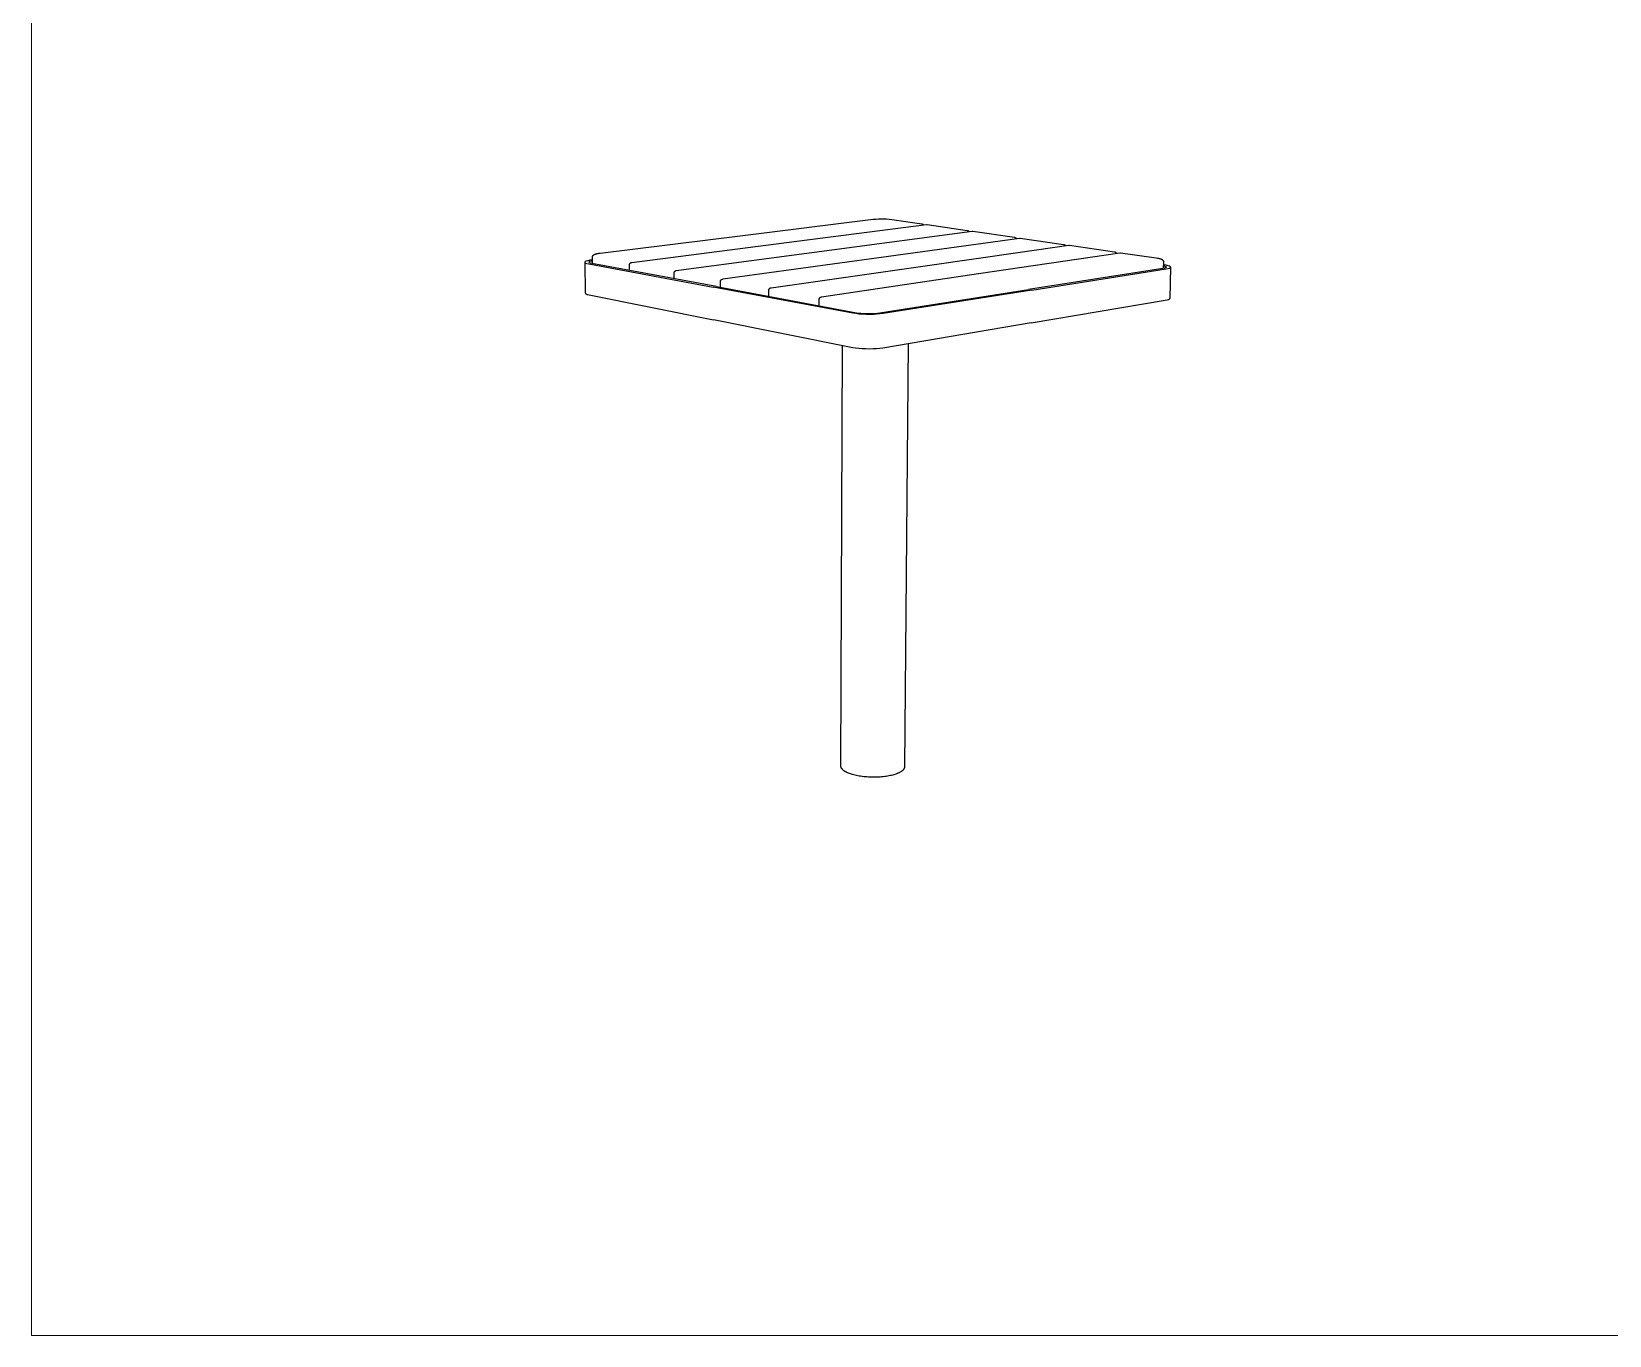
# Model space of a CAD drawing. Header units: millimetres. Extents: x 2840 to 6121, y 744 to 3036.
# Drawn here: x 2840 to 4227, y 744 to 1890 of the extents above; entities that cross this region are included whole.
import ezdxf

# ---------------------------------------------------------------- set-up
doc = ezdxf.new("R2010")
doc.units = ezdxf.units.MM
doc.header["$MEASUREMENT"] = 0
doc.layers.add('Domyślny', color=7, linetype='Continuous', true_color=0x000000)
doc.layers.add('Utwórz2D linie widoczne', color=7, linetype='Continuous', true_color=0x000000)

msp = doc.modelspace()

# ---------------------------------------------------------------- linework, layer by layer
at = {"layer": 'Domyślny', "color": 18, "lineweight": 15, "true_color": 0x000000}
for p, q in [((2839.9, 744.1), (2839.9, 3036.4)), ((6117.8, 744.1), (2839.9, 744.1))]:
    msp.add_line(p, q, dxfattribs=at)
at = {"layer": 'Utwórz2D linie widoczne'}
for p, q in [((3465, 1711), (3579.6, 1725.2)), ((3503.3, 1704.8), (3626.4, 1720.6)), ((3579.6, 1725.2), (3582, 1725.4)), ((3582, 1725.4), (3584.3, 1725.6)), ((3584.3, 1725.6), (3586.6, 1725.6)), ((3586.6, 1725.6), (3589, 1725.6)), ((3589, 1725.6), (3591.3, 1725.5)), ((3591.3, 1725.5), (3593.6, 1725.4)), ((3593.6, 1725.4), (3596, 1725.1)), ((3596, 1725.1), (3622.3, 1721.3)), ((3622.3, 1721.3), (3622.4, 1721.3)), ((3622.4, 1721.3), (3622.4, 1721.3)), ((3622.4, 1721.3), (3622.5, 1721.2)), ((3622.5, 1721.2), (3622.6, 1721.2)), ((3622.6, 1721.2), (3622.6, 1721.2)), ((3622.6, 1721.2), (3622.7, 1721.2)), ((3622.7, 1721.2), (3622.8, 1721.1)), ((3622.8, 1721.1), (3622.8, 1721.1)), ((3622.8, 1721.1), (3622.9, 1721.1)), ((3622.9, 1721.1), (3623, 1721.1)), ((3623, 1721.1), (3623, 1721)), ((3623, 1721), (3623.1, 1721)), ((3623.1, 1721), (3623.1, 1721)), ((3623.1, 1721), (3623.2, 1720.9)), ((3623.2, 1720.9), (3623.2, 1720.9)), ((3623.2, 1720.9), (3623.3, 1720.8)), ((3623.3, 1720.8), (3623.3, 1720.8)), ((3623.3, 1720.8), (3623.4, 1720.7)), ((3623.4, 1720.7), (3623.4, 1720.7)), ((3623.4, 1720.7), (3623.5, 1720.6)), ((3623.5, 1720.6), (3623.5, 1720.6)), ((3623.5, 1720.6), (3623.6, 1720.5)), ((3623.6, 1720.5), (3623.6, 1720.5)), ((3623.6, 1720.5), (3623.7, 1720.4)), ((3623.7, 1720.4), (3623.7, 1720.4)), ((3623.7, 1720.4), (3623.7, 1720.3)), ((3623.7, 1720.3), (3623.8, 1720.3)), ((3626.4, 1720.6), (3627, 1720.6)), ((3627, 1720.6), (3662.3, 1715.4)), ((3339.5, 1695.4), (3465, 1711)), ((3543.1, 1698.3), (3666.6, 1714.7)), ((3584.5, 1691.6), (3708.2, 1708.7)), ((3662.3, 1715.4), (3662.4, 1715.4)), ((3662.4, 1715.4), (3662.4, 1715.4)), ((3662.4, 1715.4), (3662.5, 1715.4)), ((3662.5, 1715.4), (3662.6, 1715.4)), ((3662.6, 1715.4), (3662.6, 1715.4)), ((3662.6, 1715.4), (3662.7, 1715.3)), ((3662.7, 1715.3), (3662.8, 1715.3)), ((3662.8, 1715.3), (3662.8, 1715.3)), ((3662.8, 1715.3), (3662.9, 1715.3)), ((3662.9, 1715.3), (3662.9, 1715.2)), ((3662.9, 1715.2), (3663, 1715.2)), ((3663, 1715.2), (3663.1, 1715.2)), ((3663.1, 1715.2), (3663.1, 1715.1)), ((3663.1, 1715.1), (3663.2, 1715.1)), ((3663.2, 1715.1), (3663.2, 1715.1)), ((3663.2, 1715.1), (3663.3, 1715)), ((3663.3, 1715), (3663.3, 1715)), ((3663.3, 1715), (3663.4, 1714.9)), ((3663.4, 1714.9), (3663.4, 1714.9)), ((3663.4, 1714.9), (3663.5, 1714.8)), ((3663.5, 1714.8), (3663.5, 1714.8)), ((3663.5, 1714.8), (3663.6, 1714.7)), ((3663.6, 1714.7), (3663.6, 1714.7)), ((3663.6, 1714.7), (3663.7, 1714.6)), ((3663.7, 1714.6), (3663.7, 1714.6)), ((3663.7, 1714.6), (3663.7, 1714.5)), ((3663.7, 1714.5), (3663.8, 1714.4)), ((3663.8, 1714.4), (3663.8, 1714.4)), ((3666.6, 1714.7), (3667.2, 1714.7)), ((3667.2, 1714.7), (3703.8, 1709.4)), ((3703.8, 1709.4), (3703.8, 1709.4)), ((3703.8, 1709.4), (3703.9, 1709.4)), ((3703.9, 1709.4), (3704, 1709.4)), ((3704, 1709.4), (3704.1, 1709.3)), ((3704.1, 1709.3), (3704.1, 1709.3)), ((3704.1, 1709.3), (3704.2, 1709.3)), ((3704.2, 1709.3), (3704.3, 1709.3)), ((3704.3, 1709.3), (3704.3, 1709.2)), ((3704.3, 1709.2), (3704.4, 1709.2)), ((3704.4, 1709.2), (3704.4, 1709.2)), ((3704.4, 1709.2), (3704.5, 1709.2)), ((3704.5, 1709.2), (3704.6, 1709.1)), ((3704.6, 1709.1), (3704.6, 1709.1)), ((3704.6, 1709.1), (3704.7, 1709)), ((3704.7, 1709), (3704.7, 1709)), ((3704.7, 1709), (3704.8, 1708.9)), ((3704.8, 1708.9), (3704.9, 1708.9)), ((3704.9, 1708.9), (3704.9, 1708.9)), ((3704.9, 1708.9), (3705, 1708.8)), ((3705, 1708.8), (3705, 1708.7)), ((3705, 1708.7), (3705.1, 1708.7)), ((3705.1, 1708.7), (3705.1, 1708.6)), ((3705.1, 1708.6), (3705.1, 1708.6)), ((3705.1, 1708.6), (3705.2, 1708.5)), ((3705.2, 1708.5), (3705.2, 1708.5)), ((3705.2, 1708.5), (3705.3, 1708.4)), ((3705.3, 1708.4), (3705.3, 1708.3)), ((3705.3, 1708.3), (3705.3, 1708.3)), ((3708.2, 1708.7), (3708.8, 1708.7)), ((3708.8, 1708.7), (3746.8, 1703.1)), ((3332.8, 1692.3), (3332.8, 1692.4)), ((3332.8, 1692.4), (3332.9, 1692.4)), ((3332.8, 1692.2), (3332.8, 1692.3)), ((3332.8, 1692.1), (3332.8, 1692.2)), ((3332.8, 1692.2), (3332.8, 1692.2)), ((3332.8, 1692), (3332.8, 1692.1)), ((3332.8, 1692.1), (3332.8, 1692.1)), ((3332.8, 1691.9), (3332.8, 1692)), ((3332.8, 1691.9), (3332.8, 1691.9)), ((3332.9, 1692.6), (3332.9, 1692.7)), ((3332.9, 1692.7), (3333, 1692.7)), ((3332.9, 1692.5), (3332.9, 1692.6)), ((3332.9, 1692.4), (3332.9, 1692.5)), ((3332.9, 1692.5), (3332.9, 1692.5)), ((3333, 1692.8), (3333, 1692.9)), ((3333, 1692.9), (3333.1, 1692.9)), ((3333, 1692.7), (3333, 1692.8)), ((3333, 1692.8), (3333, 1692.8)), ((3333.1, 1693), (3333.1, 1693.1)), ((3333.1, 1693.1), (3333.2, 1693.1)), ((3333.1, 1692.9), (3333.1, 1693)), ((3333.1, 1693), (3333.1, 1693)), ((3333.2, 1693.1), (3333.2, 1693.2)), ((3333.2, 1693.2), (3333.3, 1693.2)), ((3333.2, 1693.1), (3333.2, 1693.1)), ((3333.3, 1693.3), (3333.4, 1693.4)), ((3333.3, 1693.2), (3333.3, 1693.3)), ((3333.3, 1693.3), (3333.3, 1693.3)), ((3333.4, 1693.4), (3333.5, 1693.5)), ((3333.4, 1693.4), (3333.4, 1693.4)), ((3333.4, 1693.4), (3333.4, 1693.4)), ((3333.5, 1693.5), (3333.5, 1693.6)), ((3333.5, 1693.6), (3333.6, 1693.6)), ((3333.6, 1693.6), (3333.6, 1693.7)), ((3333.6, 1693.7), (3333.7, 1693.7)), ((3333.7, 1693.7), (3333.8, 1693.8)), ((3333.7, 1693.7), (3333.7, 1693.7)), ((3333.8, 1693.8), (3333.9, 1693.9)), ((3333.8, 1693.8), (3333.8, 1693.8)), ((3333.9, 1693.9), (3333.9, 1693.9)), ((3333.9, 1693.9), (3334, 1693.9)), ((3334, 1693.9), (3334, 1694)), ((3334, 1694), (3334.1, 1694)), ((3334.1, 1694), (3334.3, 1694.1)), ((3334.1, 1694), (3334.1, 1694)), ((3334.3, 1694.1), (3334.4, 1694.2)), ((3334.4, 1694.2), (3334.5, 1694.2)), ((3334.5, 1694.2), (3334.6, 1694.3)), ((3334.6, 1694.3), (3334.8, 1694.4)), ((3334.8, 1694.4), (3334.9, 1694.4)), ((3334.9, 1694.4), (3335.1, 1694.5)), ((3335.1, 1694.5), (3335.2, 1694.5)), ((3335.2, 1694.5), (3335.4, 1694.6)), ((3335.4, 1694.6), (3335.6, 1694.7)), ((3335.6, 1694.7), (3336, 1694.8)), ((3336, 1694.8), (3336.4, 1694.9)), ((3336.4, 1694.9), (3336.8, 1695)), ((3336.8, 1695), (3337.3, 1695.1)), ((3337.3, 1695.1), (3337.8, 1695.2)), ((3337.8, 1695.2), (3338.4, 1695.3)), ((3338.4, 1695.3), (3339.5, 1695.4)), ((3367.4, 1687.3), (3503.3, 1704.8)), ((3406.5, 1680.2), (3543.1, 1698.3)), ((3627.4, 1684.7), (3751.4, 1702.4)), ((3672.2, 1677.4), (3796.3, 1695.8)), ((3746.8, 1703.1), (3746.9, 1703.1)), ((3746.9, 1703.1), (3747, 1703.1)), ((3747, 1703.1), (3747, 1703.1)), ((3747, 1703.1), (3747.1, 1703.1)), ((3747.1, 1703.1), (3747.2, 1703.1)), ((3747.2, 1703.1), (3747.2, 1703)), ((3747.2, 1703), (3747.3, 1703)), ((3747.3, 1703), (3747.4, 1703)), ((3747.4, 1703), (3747.4, 1703)), ((3747.4, 1703), (3747.5, 1702.9)), ((3747.5, 1702.9), (3747.6, 1702.9)), ((3747.6, 1702.9), (3747.6, 1702.8)), ((3747.6, 1702.8), (3747.7, 1702.8)), ((3747.7, 1702.8), (3747.7, 1702.8)), ((3747.7, 1702.8), (3747.8, 1702.7)), ((3747.8, 1702.7), (3747.8, 1702.7)), ((3747.8, 1702.7), (3747.9, 1702.6)), ((3747.9, 1702.6), (3748, 1702.6)), ((3748, 1702.6), (3748, 1702.5)), ((3748, 1702.5), (3748.1, 1702.5)), ((3748.1, 1702.5), (3748.1, 1702.4)), ((3748.1, 1702.4), (3748.1, 1702.4)), ((3748.1, 1702.4), (3748.2, 1702.3)), ((3748.2, 1702.3), (3748.2, 1702.3)), ((3748.2, 1702.3), (3748.3, 1702.2)), ((3748.3, 1702.2), (3748.3, 1702.1)), ((3748.3, 1702.1), (3748.4, 1702.1)), ((3748.4, 1702.1), (3748.4, 1702)), ((3748.4, 1702), (3748.4, 1702)), ((3751.4, 1702.4), (3752, 1702.4)), ((3752, 1702.4), (3791.5, 1696.6)), ((3791.5, 1696.6), (3791.6, 1696.6)), ((3791.6, 1696.6), (3791.6, 1696.6)), ((3791.6, 1696.6), (3791.7, 1696.6)), ((3791.7, 1696.6), (3791.8, 1696.6)), ((3791.8, 1696.6), (3791.9, 1696.5)), ((3791.9, 1696.5), (3791.9, 1696.5)), ((3791.9, 1696.5), (3792, 1696.5)), ((3792, 1696.5), (3792.1, 1696.5)), ((3792.1, 1696.5), (3792.1, 1696.4)), ((3792.1, 1696.4), (3792.2, 1696.4)), ((3792.2, 1696.4), (3792.3, 1696.4)), ((3792.3, 1696.4), (3792.3, 1696.3)), ((3792.3, 1696.3), (3792.4, 1696.3)), ((3792.4, 1696.3), (3792.4, 1696.2)), ((3792.4, 1696.2), (3792.5, 1696.2)), ((3792.5, 1696.2), (3792.6, 1696.1)), ((3792.6, 1696.1), (3792.6, 1696.1)), ((3792.6, 1696.1), (3792.7, 1696)), ((3792.7, 1696), (3792.7, 1696)), ((3792.7, 1696), (3792.8, 1695.9)), ((3792.8, 1695.9), (3792.8, 1695.9)), ((3792.8, 1695.9), (3792.9, 1695.8)), ((3792.9, 1695.8), (3792.9, 1695.8)), ((3792.9, 1695.8), (3793, 1695.7)), ((3793, 1695.7), (3793, 1695.6)), ((3793, 1695.6), (3793, 1695.6)), ((3793, 1695.6), (3793.1, 1695.5)), ((3793.1, 1695.5), (3793.1, 1695.4)), ((3793.1, 1695.4), (3793.1, 1695.4)), ((3796.3, 1695.8), (3796.9, 1695.8)), ((3796.9, 1695.8), (3828.4, 1691.3)), ((3326.4, 1688), (3326, 1687.6)), ((3326, 1687.6), (3326.4, 1660.5)), ((3326, 1687.6), (3326.2, 1687.1)), ((3326.2, 1687.1), (3326.8, 1686.7)), ((3327.3, 1688.4), (3326.4, 1688)), ((3326.8, 1686.7), (3327.9, 1686.3)), ((3328.7, 1688.8), (3327.3, 1688.4)), ((3327.9, 1686.3), (3329.5, 1686)), ((3330.4, 1689.2), (3328.7, 1688.8)), ((3329.5, 1686), (3438.9, 1665.6)), ((3329.7, 1687.6), (3330, 1687.9)), ((3329.8, 1687.3), (3329.7, 1687.6)), ((3330.2, 1686.9), (3329.8, 1687.3)), ((3330, 1687.9), (3330.6, 1688.3)), ((3331.1, 1686.6), (3330.2, 1686.9)), ((3332.5, 1689.5), (3330.4, 1689.2)), ((3330.6, 1688.3), (3331.7, 1688.6)), ((3332.3, 1686.3), (3331.1, 1686.6)), ((3331.7, 1688.6), (3332.8, 1688.8)), ((3441.9, 1666), (3332.3, 1686.3)), ((3332.8, 1689.6), (3332.5, 1689.5)), ((3332.8, 1691.8), (3332.8, 1691.9)), ((3332.8, 1691.7), (3332.8, 1691.8)), ((3332.9, 1686.2), (3332.8, 1691.7)), ((3365.5, 1685.7), (3365.6, 1685.8)), ((3365.5, 1685.6), (3365.5, 1685.7)), ((3365.5, 1685.7), (3365.5, 1685.7)), ((3365.5, 1685.5), (3365.5, 1685.6)), ((3365.5, 1685.4), (3365.5, 1685.5)), ((3365.5, 1685.3), (3365.5, 1685.4)), ((3365.5, 1685.2), (3365.5, 1685.3)), ((3365.5, 1685.3), (3365.5, 1685.3)), ((3365.5, 1685.1), (3365.5, 1685.2)), ((3365.5, 1680.2), (3365.5, 1685.1)), ((3365.6, 1686), (3365.7, 1686.1)), ((3365.6, 1685.9), (3365.6, 1686)), ((3365.6, 1685.8), (3365.6, 1685.9)), ((3365.6, 1685.9), (3365.6, 1685.9)), ((3365.7, 1686.2), (3365.8, 1686.3)), ((3365.7, 1686.1), (3365.7, 1686.2)), ((3365.7, 1686.2), (3365.7, 1686.2)), ((3365.8, 1686.3), (3365.9, 1686.4)), ((3365.8, 1686.3), (3365.8, 1686.3)), ((3365.9, 1686.5), (3366, 1686.6)), ((3365.9, 1686.4), (3365.9, 1686.5)), ((3365.9, 1686.5), (3365.9, 1686.5)), ((3366, 1686.6), (3366, 1686.7)), ((3366, 1686.7), (3366.1, 1686.7)), ((3366.1, 1686.7), (3366.2, 1686.8)), ((3366.2, 1686.8), (3366.3, 1686.9)), ((3366.2, 1686.8), (3366.2, 1686.8)), ((3366.3, 1686.9), (3366.4, 1687)), ((3366.3, 1686.9), (3366.3, 1686.9)), ((3366.4, 1687), (3366.5, 1687)), ((3366.5, 1687), (3366.6, 1687.1)), ((3366.5, 1687), (3366.5, 1687)), ((3366.6, 1687.1), (3366.7, 1687.1)), ((3366.7, 1687.1), (3366.8, 1687.2)), ((3366.7, 1687.1), (3366.7, 1687.1)), ((3366.8, 1687.2), (3366.9, 1687.2)), ((3366.9, 1687.2), (3367, 1687.3)), ((3366.9, 1687.2), (3366.9, 1687.2)), ((3367, 1687.3), (3367.1, 1687.3)), ((3367.1, 1687.3), (3367.2, 1687.3)), ((3367.2, 1687.3), (3367.2, 1687.3)), ((3367.2, 1687.3), (3367.3, 1687.3)), ((3367.3, 1687.3), (3367.4, 1687.3)), ((3404.6, 1678.4), (3404.7, 1678.5)), ((3404.6, 1678.3), (3404.6, 1678.4)), ((3404.6, 1678.2), (3404.6, 1678.3)), ((3404.6, 1678.3), (3404.6, 1678.3)), ((3404.6, 1678.1), (3404.6, 1678.2)), ((3404.6, 1678), (3404.6, 1678.1)), ((3404.6, 1677.9), (3404.6, 1678)), ((3404.7, 1678.7), (3404.7, 1678.8)), ((3404.7, 1678.8), (3404.8, 1678.8)), ((3404.7, 1678.6), (3404.7, 1678.7)), ((3404.7, 1678.5), (3404.7, 1678.6)), ((3404.7, 1678.6), (3404.7, 1678.6)), ((3404.8, 1679), (3404.9, 1679.1)), ((3404.8, 1678.9), (3404.8, 1679)), ((3404.8, 1678.8), (3404.8, 1678.9)), ((3404.9, 1679.1), (3405, 1679.2)), ((3404.9, 1679.1), (3404.9, 1679.1)), ((3405, 1679.3), (3405.1, 1679.4)), ((3405, 1679.2), (3405, 1679.3)), ((3405, 1679.3), (3405, 1679.3)), ((3405.1, 1679.4), (3405.2, 1679.5)), ((3405.1, 1679.4), (3405.1, 1679.4)), ((3405.2, 1679.5), (3405.3, 1679.6)), ((3405.3, 1679.6), (3405.4, 1679.7)), ((3405.3, 1679.6), (3405.3, 1679.6)), ((3405.4, 1679.7), (3405.5, 1679.8)), ((3405.4, 1679.7), (3405.4, 1679.7)), ((3405.5, 1679.8), (3405.5, 1679.8)), ((3405.5, 1679.8), (3405.6, 1679.8)), ((3405.6, 1679.8), (3405.7, 1679.9)), ((3405.7, 1679.9), (3405.8, 1680)), ((3405.7, 1679.9), (3405.7, 1679.9)), ((3405.8, 1680), (3405.9, 1680)), ((3405.9, 1680), (3406, 1680)), ((3406, 1680), (3406, 1680.1)), ((3406, 1680.1), (3406.1, 1680.1)), ((3406.1, 1680.1), (3406.2, 1680.1)), ((3406.2, 1680.1), (3406.2, 1680.1)), ((3406.2, 1680.1), (3406.3, 1680.1)), ((3406.3, 1680.1), (3406.4, 1680.2)), ((3406.4, 1680.2), (3406.5, 1680.2)), ((3406.5, 1680.2), (3406.5, 1680.2)), ((3447.3, 1672.8), (3584.5, 1691.6)), ((3489.8, 1665), (3627.4, 1684.7)), ((3834.2, 1681.9), (3716.2, 1663.4)), ((3719.1, 1662.9), (3837, 1681.5)), ((3828.4, 1691.3), (3829.4, 1691.1)), ((3829.4, 1691.1), (3829.9, 1691)), ((3829.9, 1691), (3830.4, 1690.9)), ((3830.4, 1690.9), (3830.9, 1690.8)), ((3830.9, 1690.8), (3831.3, 1690.7)), ((3831.3, 1690.7), (3831.6, 1690.6)), ((3831.6, 1690.6), (3832, 1690.5)), ((3832, 1690.5), (3832.2, 1690.4)), ((3832.2, 1690.4), (3832.3, 1690.4)), ((3832.3, 1690.4), (3832.5, 1690.3)), ((3832.5, 1690.3), (3832.6, 1690.2)), ((3832.6, 1690.2), (3832.8, 1690.2)), ((3832.8, 1690.2), (3832.9, 1690.1)), ((3832.9, 1690.1), (3833, 1690.1)), ((3833, 1690.1), (3833.1, 1690)), ((3833.1, 1690), (3833.2, 1689.9)), ((3833.2, 1689.9), (3833.4, 1689.9)), ((3833.4, 1689.9), (3833.5, 1689.8)), ((3833.5, 1689.8), (3833.5, 1689.7)), ((3833.5, 1689.7), (3833.6, 1689.7)), ((3833.6, 1689.7), (3833.6, 1689.7)), ((3833.6, 1689.7), (3833.7, 1689.6)), ((3833.7, 1689.6), (3833.7, 1689.6)), ((3833.7, 1689.6), (3833.7, 1689.6)), ((3833.7, 1689.6), (3833.8, 1689.5)), ((3833.8, 1689.5), (3833.8, 1689.5)), ((3833.8, 1689.5), (3833.9, 1689.4)), ((3833.9, 1689.4), (3833.9, 1689.4)), ((3833.9, 1689.4), (3834, 1689.3)), ((3834, 1689.3), (3834, 1689.3)), ((3834, 1689.3), (3834.1, 1689.2)), ((3834.1, 1689.2), (3834.2, 1689.1)), ((3834.2, 1689.1), (3834.2, 1689)), ((3834.2, 1689), (3834.3, 1689)), ((3835.5, 1682.2), (3834.2, 1681.9)), ((3834.3, 1689), (3834.3, 1688.9)), ((3834.3, 1688.9), (3834.4, 1688.8)), ((3834.4, 1688.8), (3834.4, 1688.7)), ((3834.4, 1688.7), (3834.4, 1688.7)), ((3834.4, 1688.7), (3834.5, 1688.6)), ((3834.5, 1688.6), (3834.5, 1688.5)), ((3834.5, 1688.5), (3834.5, 1688.4)), ((3834.5, 1688.4), (3834.6, 1688.3)), ((3834.7, 1687.5), (3834.5, 1682)), ((3834.6, 1688.3), (3834.6, 1688.3)), ((3834.6, 1688.3), (3834.6, 1688.2)), ((3834.6, 1688.2), (3834.6, 1688.1)), ((3834.6, 1688.1), (3834.6, 1688)), ((3834.6, 1688), (3834.7, 1687.9)), ((3835, 1685.1), (3834.6, 1685.2)), ((3834.6, 1684.4), (3835.6, 1684.2)), ((3834.7, 1687.9), (3834.7, 1687.9)), ((3834.7, 1687.9), (3834.7, 1687.8)), ((3834.7, 1687.8), (3834.7, 1687.7)), ((3834.7, 1687.7), (3834.7, 1687.6)), ((3834.7, 1687.6), (3834.7, 1687.5)), ((3837.1, 1684.8), (3835, 1685.1)), ((3836.5, 1682.5), (3835.5, 1682.2)), ((3835.6, 1684.2), (3836.6, 1683.8)), ((3837.1, 1682.8), (3836.5, 1682.5)), ((3836.6, 1683.8), (3837.2, 1683.5)), ((3837, 1681.5), (3838.7, 1681.8)), ((3838.8, 1684.4), (3837.1, 1684.8)), ((3837.4, 1683.1), (3837.1, 1682.8)), ((3837.2, 1683.5), (3837.4, 1683.1)), ((3838.7, 1681.8), (3840, 1682.2)), ((3840, 1684), (3838.8, 1684.4)), ((3840.8, 1683.5), (3840, 1684)), ((3840, 1682.2), (3840.8, 1682.6)), ((3841, 1683.1), (3840.3, 1655.7)), ((3841, 1683.1), (3840.8, 1683.5)), ((3840.8, 1682.6), (3841, 1683.1)), ((3404.6, 1672.9), (3404.6, 1677.9)), ((3561.8, 1642.6), (3438.9, 1665.6)), ((3441.9, 1666), (3564.8, 1643.1)), ((3445.3, 1670.5), (3445.4, 1670.6)), ((3445.4, 1665.3), (3445.3, 1670.5)), ((3445.3, 1670.5), (3445.3, 1670.5)), ((3445.4, 1671.1), (3445.5, 1671.2)), ((3445.4, 1671), (3445.4, 1671.1)), ((3445.4, 1670.9), (3445.4, 1671)), ((3445.4, 1670.8), (3445.4, 1670.9)), ((3445.4, 1670.9), (3445.4, 1670.9)), ((3445.4, 1670.7), (3445.4, 1670.8)), ((3445.4, 1670.6), (3445.4, 1670.7)), ((3445.5, 1671.4), (3445.6, 1671.5)), ((3445.5, 1671.3), (3445.5, 1671.4)), ((3445.5, 1671.2), (3445.5, 1671.3)), ((3445.5, 1671.2), (3445.5, 1671.2)), ((3445.6, 1671.6), (3445.7, 1671.7)), ((3445.6, 1671.5), (3445.6, 1671.6)), ((3445.6, 1671.5), (3445.6, 1671.5)), ((3445.7, 1671.7), (3445.8, 1671.8)), ((3445.7, 1671.7), (3445.7, 1671.7)), ((3445.8, 1671.8), (3445.8, 1671.9)), ((3445.8, 1671.9), (3445.9, 1671.9)), ((3445.9, 1671.9), (3445.9, 1672)), ((3445.9, 1672), (3446, 1672)), ((3446, 1672.1), (3446.1, 1672.2)), ((3446, 1672), (3446, 1672.1)), ((3446.1, 1672.2), (3446.2, 1672.3)), ((3446.1, 1672.2), (3446.1, 1672.2)), ((3446.2, 1672.3), (3446.3, 1672.3)), ((3446.3, 1672.3), (3446.3, 1672.4)), ((3446.3, 1672.4), (3446.4, 1672.4)), ((3446.4, 1672.4), (3446.5, 1672.5)), ((3446.4, 1672.4), (3446.4, 1672.4)), ((3446.5, 1672.5), (3446.6, 1672.5)), ((3446.6, 1672.5), (3446.7, 1672.6)), ((3446.7, 1672.6), (3446.7, 1672.6)), ((3446.7, 1672.6), (3446.8, 1672.6)), ((3446.8, 1672.6), (3446.9, 1672.6)), ((3446.9, 1672.6), (3446.9, 1672.7)), ((3446.9, 1672.7), (3447, 1672.7)), ((3447, 1672.7), (3447.1, 1672.7)), ((3447.1, 1672.7), (3447.2, 1672.7)), ((3447.2, 1672.7), (3447.3, 1672.7)), ((3447.3, 1672.7), (3447.3, 1672.8)), ((3488.3, 1664.2), (3488.4, 1664.3)), ((3488.3, 1664.1), (3488.3, 1664.2)), ((3488.4, 1664.3), (3488.5, 1664.4)), ((3488.4, 1664.3), (3488.4, 1664.3)), ((3488.5, 1664.4), (3488.6, 1664.4)), ((3488.6, 1664.4), (3488.6, 1664.5)), ((3488.6, 1664.5), (3488.7, 1664.5)), ((3488.7, 1664.5), (3488.8, 1664.6)), ((3488.8, 1664.6), (3488.9, 1664.7)), ((3488.8, 1664.6), (3488.8, 1664.6)), ((3488.9, 1664.7), (3489, 1664.7)), ((3489, 1664.7), (3489, 1664.8)), ((3489, 1664.8), (3489.1, 1664.8)), ((3489.1, 1664.8), (3489.2, 1664.8)), ((3489.2, 1664.8), (3489.3, 1664.9)), ((3489.3, 1664.9), (3489.3, 1664.9)), ((3489.3, 1664.9), (3489.4, 1664.9)), ((3489.4, 1664.9), (3489.5, 1664.9)), ((3489.5, 1664.9), (3489.6, 1665)), ((3489.6, 1665), (3489.6, 1665)), ((3489.6, 1665), (3489.7, 1665)), ((3489.7, 1665), (3489.8, 1665)), ((3534.1, 1656.9), (3672.2, 1677.4)), ((3672.2, 1677.4), (3672.2, 1677.4)), ((3672.2, 1677.4), (3672.3, 1677.4)), ((3672.3, 1677.4), (3672.3, 1677.4)), ((3672.3, 1677.4), (3672.3, 1677.4)), ((3672.3, 1677.4), (3672.4, 1677.4)), ((3672.4, 1677.4), (3672.4, 1677.4)), ((3672.4, 1677.4), (3672.5, 1677.4)), ((3672.5, 1677.4), (3672.5, 1677.4)), ((3672.5, 1677.4), (3672.5, 1677.4)), ((3326.4, 1660.5), (3326.6, 1660.1)), ((3326.6, 1660.1), (3327.2, 1659.6)), ((3327.2, 1659.6), (3328.3, 1659.2)), ((3328.3, 1659.2), (3329.8, 1658.8)), ((3329.8, 1658.8), (3439.1, 1636.9)), ((3487.8, 1663.2), (3487.9, 1663.3)), ((3487.8, 1663.1), (3487.8, 1663.2)), ((3487.8, 1663), (3487.8, 1663.1)), ((3487.8, 1662.9), (3487.8, 1663)), ((3487.8, 1662.8), (3487.8, 1662.9)), ((3487.8, 1662.9), (3487.8, 1662.9)), ((3487.8, 1662.7), (3487.8, 1662.8)), ((3487.8, 1657.4), (3487.8, 1662.7)), ((3487.9, 1663.5), (3488, 1663.6)), ((3487.9, 1663.4), (3487.9, 1663.5)), ((3487.9, 1663.3), (3487.9, 1663.4)), ((3487.9, 1663.3), (3487.9, 1663.3)), ((3488, 1663.7), (3488.1, 1663.8)), ((3488, 1663.6), (3488, 1663.7)), ((3488, 1663.6), (3488, 1663.6)), ((3488.1, 1663.9), (3488.2, 1664)), ((3488.1, 1663.8), (3488.1, 1663.9)), ((3488.1, 1663.9), (3488.1, 1663.9)), ((3488.2, 1664), (3488.2, 1664.1)), ((3488.2, 1664.1), (3488.3, 1664.1)), ((3532.1, 1655.1), (3532.2, 1655.2)), ((3532.1, 1655), (3532.1, 1655.1)), ((3532.1, 1655.1), (3532.1, 1655.1)), ((3532.1, 1654.9), (3532.1, 1655)), ((3532.1, 1654.8), (3532.1, 1654.9)), ((3532.1, 1654.7), (3532.1, 1654.8)), ((3532.1, 1654.6), (3532.1, 1654.7)), ((3532.1, 1654.7), (3532.1, 1654.7)), ((3532.1, 1649.2), (3532.1, 1654.6)), ((3532.2, 1655.4), (3532.2, 1655.5)), ((3532.2, 1655.5), (3532.3, 1655.5)), ((3532.2, 1655.3), (3532.2, 1655.4)), ((3532.2, 1655.2), (3532.2, 1655.3)), ((3532.3, 1655.7), (3532.4, 1655.8)), ((3532.3, 1655.6), (3532.3, 1655.7)), ((3532.3, 1655.5), (3532.3, 1655.6)), ((3532.4, 1655.8), (3532.5, 1655.9)), ((3532.4, 1655.8), (3532.4, 1655.8)), ((3532.5, 1655.9), (3532.5, 1656)), ((3532.5, 1656), (3532.6, 1656)), ((3532.6, 1656.1), (3532.7, 1656.2)), ((3532.6, 1656), (3532.6, 1656.1)), ((3532.7, 1656.2), (3532.8, 1656.3)), ((3532.7, 1656.2), (3532.7, 1656.2)), ((3532.8, 1656.3), (3532.9, 1656.3)), ((3532.9, 1656.3), (3532.9, 1656.4)), ((3532.9, 1656.4), (3533, 1656.4)), ((3533, 1656.4), (3533, 1656.5)), ((3533, 1656.5), (3533.1, 1656.5)), ((3533.1, 1656.5), (3533.2, 1656.6)), ((3533.2, 1656.6), (3533.3, 1656.6)), ((3533.3, 1656.6), (3533.3, 1656.7)), ((3533.3, 1656.7), (3533.4, 1656.7)), ((3533.4, 1656.7), (3533.5, 1656.7)), ((3533.5, 1656.7), (3533.6, 1656.8)), ((3533.6, 1656.8), (3533.6, 1656.8)), ((3533.6, 1656.8), (3533.7, 1656.8)), ((3533.7, 1656.8), (3533.8, 1656.9)), ((3533.8, 1656.9), (3533.9, 1656.9)), ((3533.9, 1656.9), (3534, 1656.9)), ((3534, 1656.9), (3534, 1656.9)), ((3534, 1656.9), (3534.1, 1656.9)), ((3585.4, 1642.9), (3716.2, 1663.4)), ((3719.1, 1662.9), (3588.2, 1642.4)), ((3718.5, 1634.1), (3836.3, 1654)), ((3836.3, 1654), (3838, 1654.4)), ((3838, 1654.4), (3839.2, 1654.8)), ((3839.2, 1654.8), (3840, 1655.2)), ((3840, 1655.2), (3840.3, 1655.7)), ((3561.6, 1612.3), (3439.1, 1636.9)), ((3564.2, 1642.3), (3561.8, 1642.6)), ((3567, 1641.9), (3564.2, 1642.3)), ((3564.8, 1643.1), (3566.7, 1642.8)), ((3566.7, 1642.8), (3568.8, 1642.6)), ((3570, 1641.7), (3567, 1641.9)), ((3568.8, 1642.6), (3571.2, 1642.4)), ((3573.2, 1641.6), (3570, 1641.7)), ((3571.2, 1642.4), (3573.7, 1642.3)), ((3576.5, 1641.6), (3573.2, 1641.6)), ((3573.7, 1642.3), (3576.3, 1642.3)), ((3576.3, 1642.3), (3578.8, 1642.3)), ((3579.7, 1641.6), (3576.5, 1641.6)), ((3578.8, 1642.3), (3581.2, 1642.4)), ((3582.8, 1641.8), (3579.7, 1641.6)), ((3581.2, 1642.4), (3583.4, 1642.6)), ((3585.7, 1642), (3582.8, 1641.8)), ((3583.4, 1642.6), (3585.4, 1642.9)), ((3588.2, 1642.4), (3585.7, 1642)), ((3718.5, 1634.1), (3588, 1612)), ((3551.2, 1244.6), (3552.6, 1614.1)), ((3564.1, 1611.9), (3561.6, 1612.3)), ((3566.8, 1611.5), (3564.1, 1611.9)), ((3569.9, 1611.3), (3566.8, 1611.5)), ((3573.1, 1611.2), (3569.9, 1611.3)), ((3576.3, 1611.1), (3573.1, 1611.2)), ((3579.5, 1611.2), (3576.3, 1611.1)), ((3582.6, 1611.4), (3579.5, 1611.2)), ((3585.5, 1611.6), (3582.6, 1611.4)), ((3588, 1612), (3585.5, 1611.6)), ((3610.4, 1615.8), (3607.1, 1244)), ((3551.2, 1244.5), (3551.2, 1244.6)), ((3551.2, 1244.4), (3551.2, 1244.5)), ((3551.2, 1244.5), (3551.2, 1244.5)), ((3551.2, 1244.3), (3551.2, 1244.4)), ((3551.2, 1244.4), (3551.2, 1244.4)), ((3551.2, 1244.2), (3551.2, 1244.3)), ((3551.2, 1244.1), (3551.2, 1244.2)), ((3551.2, 1244.2), (3551.2, 1244.2)), ((3551.2, 1244), (3551.2, 1244.1)), ((3551.2, 1244.1), (3551.2, 1244.1)), ((3551.2, 1243.9), (3551.2, 1244)), ((3551.3, 1243.8), (3551.2, 1243.9)), ((3551.3, 1243.7), (3551.3, 1243.8)), ((3551.3, 1243.5), (3551.3, 1243.7)), ((3551.4, 1243.4), (3551.3, 1243.5)), ((3551.4, 1243.3), (3551.4, 1243.4)), ((3551.5, 1243.2), (3551.4, 1243.3)), ((3551.5, 1243.1), (3551.5, 1243.2)), ((3551.6, 1243), (3551.5, 1243.1)), ((3551.6, 1242.8), (3551.6, 1243)), ((3551.7, 1242.7), (3551.6, 1242.8)), ((3551.8, 1242.6), (3551.7, 1242.7)), ((3551.8, 1242.5), (3551.8, 1242.6)), ((3551.9, 1242.4), (3551.8, 1242.5)), ((3552, 1242.3), (3551.9, 1242.4)), ((3552.1, 1242.2), (3552, 1242.3)), ((3552.2, 1242), (3552.1, 1242.2)), ((3552.3, 1241.9), (3552.2, 1242)), ((3552.4, 1241.8), (3552.3, 1241.9)), ((3552.5, 1241.7), (3552.4, 1241.8)), ((3552.6, 1241.6), (3552.5, 1241.7)), ((3552.7, 1241.5), (3552.6, 1241.6)), ((3552.8, 1241.4), (3552.7, 1241.5)), ((3552.9, 1241.3), (3552.8, 1241.4)), ((3553, 1241.2), (3552.9, 1241.3)), ((3553.2, 1241), (3553, 1241.2)), ((3553.5, 1240.7), (3553.2, 1241)), ((3553.8, 1240.5), (3553.5, 1240.7)), ((3554.1, 1240.3), (3553.8, 1240.5)), ((3554.4, 1240.1), (3554.1, 1240.3)), ((3554.7, 1239.9), (3554.4, 1240.1)), ((3555, 1239.7), (3554.7, 1239.9)), ((3555.3, 1239.5), (3555, 1239.7)), ((3555.7, 1239.4), (3555.3, 1239.5)), ((3556, 1239.2), (3555.7, 1239.4)), ((3556.4, 1239), (3556, 1239.2)), ((3557.1, 1238.6), (3556.4, 1239)), ((3557.9, 1238.3), (3557.1, 1238.6)), ((3558.7, 1238), (3557.9, 1238.3)), ((3559.6, 1237.7), (3558.7, 1238)), ((3560.5, 1237.4), (3559.6, 1237.7)), ((3561.5, 1237.1), (3560.5, 1237.4)), ((3562.5, 1236.8), (3561.5, 1237.1)), ((3563.6, 1236.5), (3562.5, 1236.8)), ((3564.8, 1236.3), (3563.6, 1236.5)), ((3566, 1236), (3564.8, 1236.3)), ((3567.2, 1235.8), (3566, 1236)), ((3568.5, 1235.6), (3567.2, 1235.8)), ((3569.9, 1235.4), (3568.5, 1235.6)), ((3571.2, 1235.2), (3569.9, 1235.4)), ((3572.6, 1235.1), (3571.2, 1235.2)), ((3574, 1235), (3572.6, 1235.1)), ((3575.5, 1234.9), (3574, 1235)), ((3576.9, 1234.8), (3575.5, 1234.9)), ((3578.4, 1234.8), (3576.9, 1234.8)), ((3579.9, 1234.7), (3578.4, 1234.8)), ((3581.3, 1234.8), (3579.9, 1234.7)), ((3582.8, 1234.8), (3581.3, 1234.8)), ((3584.2, 1234.8), (3582.8, 1234.8)), ((3585.6, 1234.9), (3584.2, 1234.8)), ((3587, 1235), (3585.6, 1234.9)), ((3588.4, 1235.2), (3587, 1235)), ((3589.7, 1235.3), (3588.4, 1235.2)), ((3591, 1235.5), (3589.7, 1235.3)), ((3592.2, 1235.7), (3591, 1235.5)), ((3593.4, 1235.9), (3592.2, 1235.7)), ((3594.5, 1236.2), (3593.4, 1235.9)), ((3595.6, 1236.4), (3594.5, 1236.2)), ((3596.7, 1236.7), (3595.6, 1236.4)), ((3597.7, 1236.9), (3596.7, 1236.7)), ((3598.6, 1237.2), (3597.7, 1236.9)), ((3599.5, 1237.5), (3598.6, 1237.2)), ((3600.3, 1237.8), (3599.5, 1237.5)), ((3601.2, 1238.2), (3600.3, 1237.8)), ((3601.6, 1238.3), (3601.2, 1238.2)), ((3602, 1238.5), (3601.6, 1238.3)), ((3602.4, 1238.7), (3602, 1238.5)), ((3602.7, 1238.9), (3602.4, 1238.7)), ((3603.1, 1239.1), (3602.7, 1238.9)), ((3603.4, 1239.3), (3603.1, 1239.1)), ((3603.8, 1239.5), (3603.4, 1239.3)), ((3604.1, 1239.7), (3603.8, 1239.5)), ((3604.4, 1239.9), (3604.1, 1239.7)), ((3604.7, 1240.1), (3604.4, 1239.9)), ((3605, 1240.4), (3604.7, 1240.1)), ((3605.1, 1240.5), (3605, 1240.4)), ((3605.3, 1240.6), (3605.1, 1240.5)), ((3605.4, 1240.7), (3605.3, 1240.6)), ((3605.5, 1240.8), (3605.4, 1240.7)), ((3605.6, 1240.9), (3605.5, 1240.8)), ((3605.7, 1241), (3605.6, 1240.9)), ((3605.8, 1241.1), (3605.7, 1241)), ((3606, 1241.3), (3605.8, 1241.1)), ((3606.1, 1241.4), (3606, 1241.3)), ((3606.2, 1241.5), (3606.1, 1241.4)), ((3606.3, 1241.7), (3606.2, 1241.6)), ((3606.2, 1241.6), (3606.2, 1241.5)), ((3606.4, 1241.9), (3606.3, 1241.7)), ((3606.5, 1242), (3606.4, 1241.9)), ((3606.6, 1242.1), (3606.5, 1242)), ((3606.7, 1242.3), (3606.6, 1242.2)), ((3606.6, 1242.2), (3606.6, 1242.1)), ((3606.8, 1242.5), (3606.7, 1242.3)), ((3606.9, 1242.7), (3606.8, 1242.6)), ((3606.8, 1242.6), (3606.8, 1242.5)), ((3607, 1243), (3606.9, 1242.9)), ((3606.9, 1242.9), (3606.9, 1242.8)), ((3606.9, 1242.8), (3606.9, 1242.7)), ((3607.1, 1243.3), (3607, 1243.3)), ((3607, 1243.3), (3607, 1243.2)), ((3607, 1243.2), (3607, 1243.1)), ((3607, 1243.1), (3607, 1243.1)), ((3607, 1243.1), (3607, 1243)), ((3607, 1243), (3607, 1243)), ((3607.1, 1244), (3607.1, 1243.9)), ((3607.1, 1243.9), (3607.1, 1243.8)), ((3607.1, 1243.8), (3607.1, 1243.8)), ((3607.1, 1243.8), (3607.1, 1243.7)), ((3607.1, 1243.7), (3607.1, 1243.6)), ((3607.1, 1243.6), (3607.1, 1243.6)), ((3607.1, 1243.6), (3607.1, 1243.5)), ((3607.1, 1243.5), (3607.1, 1243.5)), ((3607.1, 1243.5), (3607.1, 1243.4)), ((3607.1, 1243.4), (3607.1, 1243.3))]:
    msp.add_line(p, q, dxfattribs=at)

doc.saveas('drawing.dxf')
